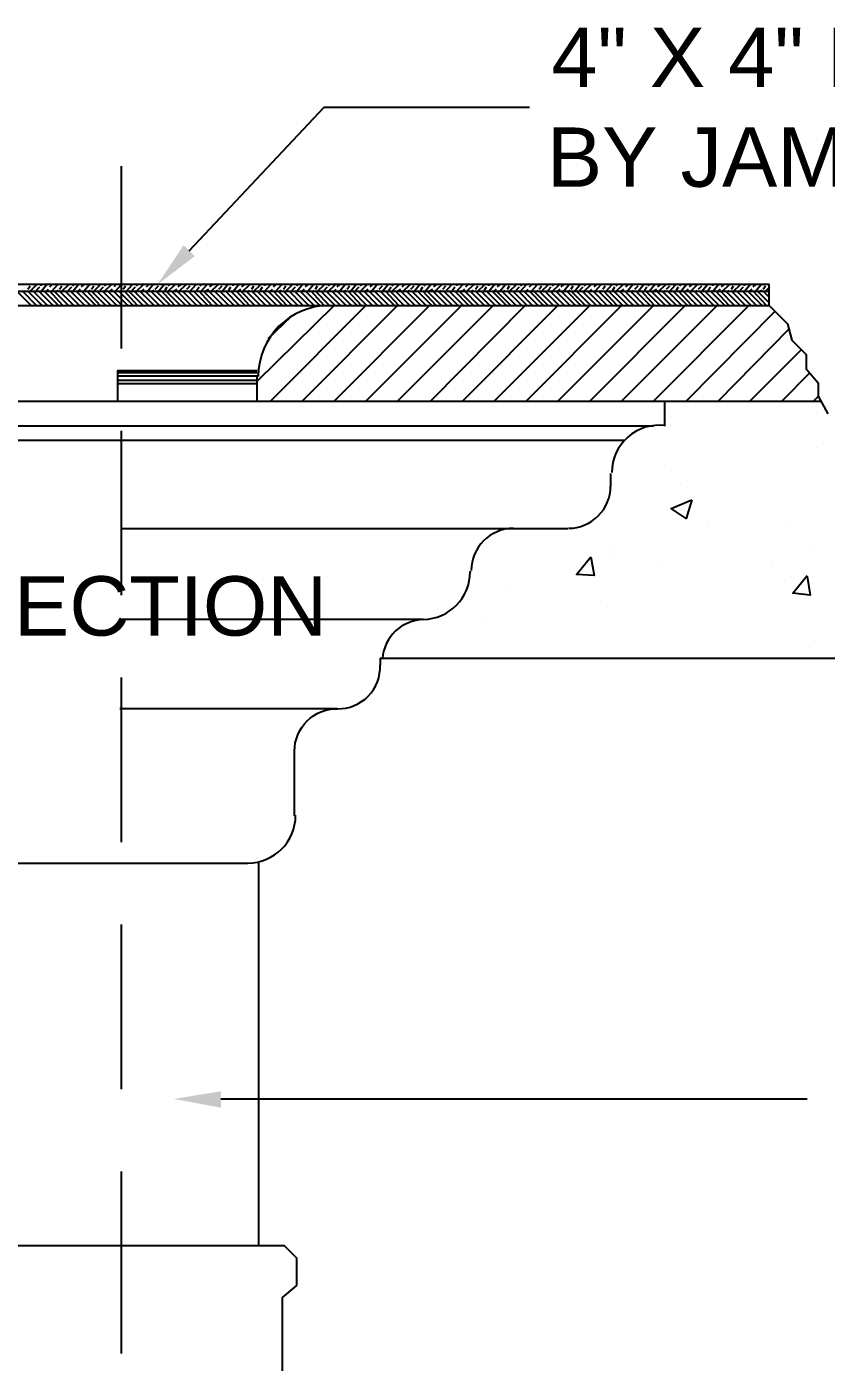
# Model space of a CAD drawing. Header units: millimetres. Extents: x 2391 to 3323, y 1596 to 2537.
# Drawn here: x 3149.22 to 3159.77, y 1768.12 to 1785.74 of the extents above; entities that cross this region are included whole.
import ezdxf

# ---------------------------------------------------------------- set-up
doc = ezdxf.new("R2010")
doc.units = ezdxf.units.MM
for name, color, linetype in [('Concrete slab piping', 201, 'Continuous'), ('OUTLINE', 7, 'Continuous'), ('PIPES', 20, 'Continuous'), ('TEXT', 130, 'Continuous')]:
    doc.layers.add(name, color=color, linetype=linetype)
doc.layers.add('HATCHES', color=7, linetype='Continuous', true_color=0xe6ac00)
doc.styles.add('PDF Swis721 BT', font='swiss.ttf')

msp = doc.modelspace()

# ---------------------------------------------------------------- linework, layer by layer
at = {"layer": 'Concrete slab piping', "lineweight": 25}
for points in [[(3150.467, 1783.898), (3150.467, 1781.495)], [(3125.564, 1782.342), (3159.01, 1782.342), (3159.01, 1782.067), (3159.256, 1781.82), (3159.314, 1781.603), (3159.502, 1781.415), (3159.502, 1781.227), (3159.662, 1781.039), (3159.662, 1780.865), (3159.792, 1780.633)], [(3148.816, 1780.8), (3159.704, 1780.8)], [(3157.634, 1780.8), (3157.634, 1780.467)], [(3157.489, 1780.467), (3148.816, 1780.467)], [(3157.098, 1780.279), (3148.816, 1780.279)], [(3150.467, 1780.409), (3150.467, 1778.237)], [(3156.924, 1779.844), (3156.924, 1779.671)], [(3150.467, 1779.12), (3155.636, 1779.12), (3156.36, 1779.12)], [(3160.994, 1777.404), (3153.885, 1777.404), (3153.885, 1777.317)], [(3150.467, 1777.151), (3150.467, 1774.979)], [(3152.754, 1775.327), (3152.754, 1776.181)], [(3148.686, 1774.704), (3152.132, 1774.704)], [(3150.467, 1773.894), (3150.467, 1771.722)], [(3150.467, 1770.636), (3150.467, 1768.232)]]:
    msp.add_lwpolyline(points, dxfattribs=at)
msp.add_lwpolyline([(3152.754, 1776.181, -0.418726), (3153.319, 1776.739), (3150.452, 1776.739)], format="xyb", dxfattribs=at)
for centre, radius, start, end in [((3157.569, 1779.852), 0.63, 83.2331, 179.721), ((3156.367, 1779.678), 0.557, 270.0005, 359.9995), ((3155.643, 1778.563), 0.557, 90.0005, 179.9995), ((3154.441, 1778.548), 0.63, 271.1366, 0.0002), ((3154.47, 1777.361), 0.557, 91.1351, 175.565), ((3153.328, 1777.296), 0.557, 269.1191, 2.2135), ((3152.139, 1775.334), 0.63, 270, 0)]:
    msp.add_arc(centre, radius, start, end, dxfattribs=at)
at = {"layer": 'HATCHES', "lineweight": 25}
for points in [[(3149.279, 1782.06), (3149.091, 1782.248)], [(3149.352, 1782.06), (3149.164, 1782.248)], [(3149.236, 1782.277), (3149.265, 1782.32)], [(3149.424, 1782.06), (3149.236, 1782.248)], [(3149.265, 1782.248), (3149.352, 1782.335)], [(3149.497, 1782.06), (3149.308, 1782.248)], [(3149.352, 1782.262), (3149.395, 1782.306)], [(3149.569, 1782.06), (3149.381, 1782.248)], [(3149.41, 1782.248), (3149.482, 1782.335)], [(3149.41, 1782.32), (3149.41, 1782.335)], [(3149.641, 1782.06), (3149.453, 1782.248)], [(3149.482, 1782.248), (3149.511, 1782.277)], [(3149.526, 1782.306), (3149.554, 1782.335)], [(3149.699, 1782.06), (3149.526, 1782.248)], [(3149.554, 1782.248), (3149.627, 1782.335)], [(3149.772, 1782.06), (3149.583, 1782.248)], [(3149.612, 1782.248), (3149.641, 1782.262)], [(3149.656, 1782.277), (3149.685, 1782.32)], [(3149.844, 1782.06), (3149.656, 1782.248)], [(3149.685, 1782.248), (3149.772, 1782.335)], [(3149.916, 1782.06), (3149.728, 1782.248)], [(3149.772, 1782.262), (3149.815, 1782.306)], [(3149.989, 1782.06), (3149.801, 1782.248)], [(3149.83, 1782.248), (3149.902, 1782.335)], [(3149.83, 1782.32), (3149.844, 1782.335)], [(3150.061, 1782.06), (3149.873, 1782.248)], [(3149.902, 1782.248), (3149.931, 1782.277)], [(3149.945, 1782.306), (3149.974, 1782.335)], [(3150.134, 1782.06), (3149.945, 1782.248)], [(3149.974, 1782.248), (3150.047, 1782.335)], [(3150.192, 1782.06), (3150.018, 1782.248)], [(3150.047, 1782.248), (3150.061, 1782.262)], [(3150.076, 1782.277), (3150.105, 1782.32)], [(3150.264, 1782.06), (3150.076, 1782.248)], [(3150.105, 1782.248), (3150.192, 1782.335)], [(3150.336, 1782.06), (3150.148, 1782.248)], [(3150.192, 1782.262), (3150.235, 1782.306)], [(3150.409, 1782.06), (3150.221, 1782.248)], [(3150.249, 1782.248), (3150.336, 1782.335)], [(3150.249, 1782.32), (3150.264, 1782.335)], [(3150.481, 1782.06), (3150.293, 1782.248)], [(3150.322, 1782.248), (3150.351, 1782.277)], [(3150.554, 1782.06), (3150.365, 1782.248)], [(3150.38, 1782.306), (3150.394, 1782.335)], [(3150.394, 1782.248), (3150.467, 1782.335)], [(3150.626, 1782.06), (3150.438, 1782.248)], [(3150.467, 1782.248), (3150.481, 1782.262)], [(3150.496, 1782.277), (3150.525, 1782.32)], [(3150.684, 1782.06), (3150.51, 1782.248)], [(3150.539, 1782.248), (3150.611, 1782.335)], [(3150.756, 1782.06), (3150.568, 1782.248)], [(3150.611, 1782.262), (3150.655, 1782.306)], [(3150.829, 1782.06), (3150.64, 1782.248)], [(3150.669, 1782.248), (3150.756, 1782.335)], [(3150.669, 1782.32), (3150.684, 1782.335)], [(3150.901, 1782.06), (3150.713, 1782.248)], [(3150.742, 1782.248), (3150.771, 1782.277)], [(3150.973, 1782.06), (3150.785, 1782.248)], [(3150.8, 1782.306), (3150.829, 1782.335)], [(3150.814, 1782.248), (3150.887, 1782.335)], [(3151.046, 1782.06), (3150.858, 1782.248)], [(3150.887, 1782.248), (3150.901, 1782.262)], [(3150.916, 1782.277), (3150.959, 1782.32)], [(3151.118, 1782.06), (3150.93, 1782.248)], [(3150.959, 1782.248), (3151.031, 1782.335)], [(3151.176, 1782.06), (3151.002, 1782.248)], [(3151.046, 1782.262), (3151.075, 1782.306)], [(3151.249, 1782.06), (3151.06, 1782.248)], [(3151.089, 1782.248), (3151.176, 1782.335)], [(3151.089, 1782.32), (3151.104, 1782.335)], [(3151.321, 1782.06), (3151.133, 1782.248)], [(3151.162, 1782.248), (3151.205, 1782.277)], [(3151.393, 1782.06), (3151.205, 1782.248)], [(3151.22, 1782.306), (3151.249, 1782.335)], [(3151.234, 1782.248), (3151.321, 1782.335)], [(3151.466, 1782.06), (3151.277, 1782.248)], [(3151.306, 1782.248), (3151.321, 1782.262)], [(3151.335, 1782.277), (3151.379, 1782.32)], [(3151.538, 1782.06), (3151.35, 1782.248)], [(3151.379, 1782.248), (3151.451, 1782.335)], [(3151.611, 1782.06), (3151.422, 1782.248)], [(3151.466, 1782.262), (3151.495, 1782.306)], [(3151.668, 1782.06), (3151.495, 1782.248)], [(3151.509, 1782.32), (3151.524, 1782.335)], [(3151.524, 1782.248), (3151.596, 1782.335)], [(3151.741, 1782.06), (3151.553, 1782.248)], [(3151.582, 1782.248), (3151.625, 1782.277)], [(3151.813, 1782.06), (3151.625, 1782.248)], [(3151.639, 1782.306), (3151.668, 1782.335)], [(3151.654, 1782.248), (3151.741, 1782.335)], [(3151.886, 1782.06), (3151.697, 1782.248)], [(3151.726, 1782.248), (3151.741, 1782.262)], [(3151.755, 1782.277), (3151.799, 1782.32)], [(3151.958, 1782.06), (3151.77, 1782.248)], [(3151.799, 1782.248), (3151.871, 1782.335)], [(3152.03, 1782.06), (3151.842, 1782.248)], [(3151.886, 1782.262), (3151.915, 1782.306)], [(3152.103, 1782.06), (3151.915, 1782.248)], [(3151.944, 1782.248), (3152.016, 1782.335)], [(3151.944, 1782.32), (3151.944, 1782.335)], [(3152.161, 1782.06), (3151.987, 1782.248)], [(3152.016, 1782.248), (3152.045, 1782.277)], [(3152.233, 1782.06), (3152.045, 1782.248)], [(3152.059, 1782.306), (3152.088, 1782.335)], [(3152.074, 1782.248), (3152.161, 1782.335)], [(3152.305, 1782.06), (3152.117, 1782.248)], [(3152.146, 1782.248), (3152.161, 1782.262)], [(3152.19, 1782.277), (3152.219, 1782.32)], [(3152.378, 1782.06), (3152.19, 1782.248)], [(3152.219, 1782.248), (3152.305, 1782.335)], [(3152.45, 1782.06), (3152.262, 1782.248)], [(3152.305, 1782.262), (3152.334, 1782.306)], [(3152.523, 1782.06), (3152.334, 1782.248)], [(3152.363, 1782.248), (3152.436, 1782.335)], [(3152.363, 1782.32), (3152.363, 1782.335)], [(3152.595, 1782.06), (3152.407, 1782.248)], [(3152.436, 1782.248), (3152.465, 1782.277)], [(3152.479, 1782.306), (3152.508, 1782.335)], [(3152.653, 1782.06), (3152.479, 1782.248)], [(3152.508, 1782.248), (3152.581, 1782.335)], [(3152.725, 1782.06), (3152.537, 1782.248)], [(3152.566, 1782.248), (3152.581, 1782.262)], [(3152.61, 1782.277), (3152.639, 1782.32)], [(3152.798, 1782.06), (3152.61, 1782.248)], [(3152.639, 1782.248), (3152.725, 1782.335)], [(3152.87, 1782.06), (3152.682, 1782.248)], [(3152.725, 1782.262), (3152.769, 1782.306)], [(3152.943, 1782.06), (3152.754, 1782.248)], [(3152.783, 1782.248), (3152.856, 1782.335)], [(3152.783, 1782.32), (3152.798, 1782.335)], [(3153.015, 1782.06), (3152.827, 1782.248)], [(3152.856, 1782.248), (3152.885, 1782.277)], [(3152.899, 1782.306), (3152.928, 1782.335)], [(3153.087, 1782.06), (3152.899, 1782.248)], [(3152.928, 1782.248), (3153, 1782.335)], [(3153.145, 1782.06), (3152.972, 1782.248)], [(3153, 1782.248), (3153.015, 1782.262)], [(3153.029, 1782.277), (3153.058, 1782.32)], [(3153.218, 1782.06), (3153.029, 1782.248)], [(3153.058, 1782.248), (3153.145, 1782.335)], [(3153.29, 1782.06), (3153.102, 1782.248)], [(3153.145, 1782.262), (3153.189, 1782.306)], [(3153.362, 1782.06), (3153.174, 1782.248)], [(3153.203, 1782.248), (3153.29, 1782.335)], [(3153.203, 1782.32), (3153.218, 1782.335)], [(3153.435, 1782.06), (3153.247, 1782.248)], [(3153.276, 1782.248), (3153.305, 1782.277)], [(3153.319, 1782.306), (3153.348, 1782.335)], [(3153.507, 1782.06), (3153.319, 1782.248)], [(3153.348, 1782.248), (3153.42, 1782.335)], [(3153.58, 1782.06), (3153.391, 1782.248)], [(3153.42, 1782.248), (3153.435, 1782.262)], [(3153.449, 1782.277), (3153.478, 1782.32)], [(3153.638, 1782.06), (3153.464, 1782.248)], [(3153.493, 1782.248), (3153.565, 1782.335)], [(3153.71, 1782.06), (3153.522, 1782.248)], [(3153.565, 1782.262), (3153.609, 1782.306)], [(3153.782, 1782.06), (3153.594, 1782.248)], [(3153.623, 1782.248), (3153.71, 1782.335)], [(3153.623, 1782.32), (3153.638, 1782.335)], [(3153.855, 1782.06), (3153.667, 1782.248)], [(3153.695, 1782.248), (3153.724, 1782.277)], [(3153.927, 1782.06), (3153.739, 1782.248)], [(3153.753, 1782.306), (3153.782, 1782.335)], [(3153.768, 1782.248), (3153.84, 1782.335)], [(3154, 1782.06), (3153.811, 1782.248)], [(3153.84, 1782.248), (3153.855, 1782.262)], [(3153.869, 1782.277), (3153.913, 1782.32)], [(3154.072, 1782.06), (3153.884, 1782.248)], [(3153.913, 1782.248), (3153.985, 1782.335)], [(3154.13, 1782.06), (3153.956, 1782.248)], [(3154, 1782.262), (3154.028, 1782.306)], [(3154.202, 1782.06), (3154.014, 1782.248)], [(3154.043, 1782.248), (3154.13, 1782.335)], [(3154.043, 1782.32), (3154.057, 1782.335)], [(3154.275, 1782.06), (3154.086, 1782.248)], [(3154.115, 1782.248), (3154.159, 1782.277)], [(3154.347, 1782.06), (3154.159, 1782.248)], [(3154.173, 1782.306), (3154.202, 1782.335)], [(3154.188, 1782.248), (3154.275, 1782.335)], [(3154.419, 1782.06), (3154.231, 1782.248)], [(3154.26, 1782.248), (3154.275, 1782.262)], [(3154.289, 1782.277), (3154.333, 1782.32)], [(3154.492, 1782.06), (3154.304, 1782.248)], [(3154.333, 1782.248), (3154.405, 1782.335)], [(3154.564, 1782.06), (3154.376, 1782.248)], [(3154.419, 1782.262), (3154.448, 1782.306)], [(3154.622, 1782.06), (3154.448, 1782.248)], [(3154.463, 1782.32), (3154.477, 1782.335)], [(3154.477, 1782.248), (3154.55, 1782.335)], [(3154.695, 1782.06), (3154.506, 1782.248)], [(3154.535, 1782.248), (3154.579, 1782.277)], [(3154.767, 1782.06), (3154.579, 1782.248)], [(3154.593, 1782.306), (3154.622, 1782.335)], [(3154.608, 1782.248), (3154.695, 1782.335)], [(3154.839, 1782.06), (3154.651, 1782.248)], [(3154.68, 1782.248), (3154.695, 1782.262)], [(3154.709, 1782.277), (3154.752, 1782.32)], [(3154.912, 1782.06), (3154.723, 1782.248)], [(3154.752, 1782.248), (3154.825, 1782.335)], [(3154.984, 1782.06), (3154.796, 1782.248)], [(3154.839, 1782.262), (3154.868, 1782.306)], [(3155.056, 1782.06), (3154.868, 1782.248)], [(3154.897, 1782.248), (3154.97, 1782.335)], [(3154.897, 1782.32), (3154.897, 1782.335)], [(3155.114, 1782.06), (3154.926, 1782.248)], [(3154.97, 1782.248), (3154.999, 1782.277)], [(3155.187, 1782.06), (3154.999, 1782.248)], [(3155.013, 1782.306), (3155.042, 1782.335)], [(3155.028, 1782.248), (3155.114, 1782.335)], [(3155.259, 1782.06), (3155.071, 1782.248)], [(3155.1, 1782.248), (3155.114, 1782.262)], [(3155.143, 1782.277), (3155.172, 1782.32)], [(3155.332, 1782.06), (3155.143, 1782.248)], [(3155.172, 1782.248), (3155.259, 1782.335)], [(3155.404, 1782.06), (3155.216, 1782.248)], [(3155.259, 1782.262), (3155.288, 1782.306)], [(3155.476, 1782.06), (3155.288, 1782.248)], [(3155.317, 1782.248), (3155.389, 1782.335)], [(3155.317, 1782.32), (3155.317, 1782.335)], [(3155.549, 1782.06), (3155.361, 1782.248)], [(3155.389, 1782.248), (3155.418, 1782.277)], [(3155.607, 1782.06), (3155.418, 1782.248)], [(3155.433, 1782.306), (3155.462, 1782.335)], [(3155.462, 1782.248), (3155.534, 1782.335)], [(3155.679, 1782.06), (3155.491, 1782.248)], [(3155.52, 1782.248), (3155.534, 1782.262)], [(3155.563, 1782.277), (3155.592, 1782.32)], [(3155.751, 1782.06), (3155.563, 1782.248)], [(3155.592, 1782.248), (3155.679, 1782.335)], [(3155.824, 1782.06), (3155.636, 1782.248)], [(3155.679, 1782.262), (3155.723, 1782.306)], [(3155.896, 1782.06), (3155.708, 1782.248)], [(3155.737, 1782.248), (3155.809, 1782.335)], [(3155.737, 1782.32), (3155.751, 1782.335)], [(3155.969, 1782.06), (3155.78, 1782.248)], [(3155.809, 1782.248), (3155.838, 1782.277)], [(3155.853, 1782.306), (3155.882, 1782.335)], [(3156.041, 1782.06), (3155.853, 1782.248)], [(3155.882, 1782.248), (3155.954, 1782.335)], [(3156.099, 1782.06), (3155.911, 1782.248)], [(3155.954, 1782.248), (3155.969, 1782.262)], [(3155.983, 1782.277), (3156.012, 1782.32)], [(3156.171, 1782.06), (3155.983, 1782.248)], [(3156.012, 1782.248), (3156.099, 1782.335)], [(3156.244, 1782.06), (3156.056, 1782.248)], [(3156.099, 1782.262), (3156.142, 1782.306)], [(3156.316, 1782.06), (3156.128, 1782.248)], [(3156.157, 1782.248), (3156.244, 1782.335)], [(3156.157, 1782.32), (3156.171, 1782.335)], [(3156.389, 1782.06), (3156.2, 1782.248)], [(3156.229, 1782.248), (3156.258, 1782.277)], [(3156.273, 1782.306), (3156.302, 1782.335)], [(3156.461, 1782.06), (3156.273, 1782.248)], [(3156.302, 1782.248), (3156.374, 1782.335)], [(3156.533, 1782.06), (3156.345, 1782.248)], [(3156.374, 1782.248), (3156.389, 1782.262)], [(3156.403, 1782.277), (3156.432, 1782.32)], [(3156.591, 1782.06), (3156.403, 1782.248)], [(3156.446, 1782.248), (3156.519, 1782.335)], [(3156.664, 1782.06), (3156.475, 1782.248)], [(3156.519, 1782.262), (3156.562, 1782.306)], [(3156.736, 1782.06), (3156.548, 1782.248)], [(3156.577, 1782.248), (3156.664, 1782.335)], [(3156.577, 1782.32), (3156.591, 1782.335)], [(3156.808, 1782.06), (3156.62, 1782.248)], [(3156.649, 1782.248), (3156.678, 1782.277)], [(3156.881, 1782.06), (3156.693, 1782.248)], [(3156.707, 1782.306), (3156.736, 1782.335)], [(3156.722, 1782.248), (3156.794, 1782.335)], [(3156.953, 1782.06), (3156.765, 1782.248)], [(3156.794, 1782.248), (3156.808, 1782.262)], [(3156.823, 1782.277), (3156.852, 1782.32)], [(3157.011, 1782.06), (3156.837, 1782.248)], [(3156.866, 1782.248), (3156.939, 1782.335)], [(3157.084, 1782.06), (3156.895, 1782.248)], [(3156.953, 1782.262), (3156.982, 1782.306)], [(3157.156, 1782.06), (3156.968, 1782.248)], [(3156.997, 1782.248), (3157.084, 1782.335)], [(3156.997, 1782.32), (3157.011, 1782.335)], [(3157.228, 1782.06), (3157.04, 1782.248)], [(3157.069, 1782.248), (3157.098, 1782.277)], [(3157.301, 1782.06), (3157.112, 1782.248)], [(3157.127, 1782.306), (3157.156, 1782.335)], [(3157.141, 1782.248), (3157.214, 1782.335)], [(3157.373, 1782.06), (3157.185, 1782.248)], [(3157.214, 1782.248), (3157.228, 1782.262)], [(3157.243, 1782.277), (3157.286, 1782.32)], [(3157.446, 1782.06), (3157.257, 1782.248)], [(3157.286, 1782.248), (3157.359, 1782.335)], [(3157.503, 1782.06), (3157.33, 1782.248)], [(3157.373, 1782.262), (3157.402, 1782.306)], [(3157.576, 1782.06), (3157.388, 1782.248)], [(3157.417, 1782.32), (3157.431, 1782.335)], [(3157.431, 1782.248), (3157.503, 1782.335)], [(3157.648, 1782.06), (3157.46, 1782.248)], [(3157.489, 1782.248), (3157.532, 1782.277)], [(3157.721, 1782.06), (3157.532, 1782.248)], [(3157.547, 1782.306), (3157.576, 1782.335)], [(3157.561, 1782.248), (3157.648, 1782.335)], [(3157.793, 1782.06), (3157.605, 1782.248)], [(3157.634, 1782.248), (3157.648, 1782.262)], [(3157.663, 1782.277), (3157.706, 1782.32)], [(3157.865, 1782.06), (3157.677, 1782.248)], [(3157.706, 1782.248), (3157.779, 1782.335)], [(3157.938, 1782.06), (3157.75, 1782.248)], [(3157.793, 1782.262), (3157.822, 1782.306)], [(3157.996, 1782.06), (3157.822, 1782.248)], [(3157.836, 1782.32), (3157.851, 1782.335)], [(3157.851, 1782.248), (3157.923, 1782.335)], [(3158.068, 1782.06), (3157.88, 1782.248)], [(3157.923, 1782.248), (3157.952, 1782.277)], [(3158.14, 1782.06), (3157.952, 1782.248)], [(3157.967, 1782.306), (3157.996, 1782.335)], [(3157.981, 1782.248), (3158.068, 1782.335)], [(3158.213, 1782.06), (3158.025, 1782.248)], [(3158.054, 1782.248), (3158.068, 1782.262)], [(3158.083, 1782.277), (3158.126, 1782.32)], [(3158.285, 1782.06), (3158.097, 1782.248)], [(3158.126, 1782.248), (3158.198, 1782.335)], [(3158.358, 1782.06), (3158.169, 1782.248)], [(3158.213, 1782.262), (3158.242, 1782.306)], [(3158.43, 1782.06), (3158.242, 1782.248)], [(3158.271, 1782.248), (3158.343, 1782.335)], [(3158.271, 1782.32), (3158.271, 1782.335)], [(3158.488, 1782.06), (3158.314, 1782.248)], [(3158.343, 1782.248), (3158.372, 1782.277)], [(3158.56, 1782.06), (3158.372, 1782.248)], [(3158.387, 1782.306), (3158.416, 1782.335)], [(3158.401, 1782.248), (3158.488, 1782.335)], [(3158.633, 1782.06), (3158.445, 1782.248)], [(3158.474, 1782.248), (3158.488, 1782.262)], [(3158.517, 1782.277), (3158.546, 1782.32)], [(3158.705, 1782.06), (3158.517, 1782.248)], [(3158.546, 1782.248), (3158.633, 1782.335)], [(3158.778, 1782.06), (3158.589, 1782.248)], [(3158.633, 1782.262), (3158.676, 1782.306)], [(3158.85, 1782.06), (3158.662, 1782.248)], [(3158.691, 1782.248), (3158.763, 1782.335)], [(3158.691, 1782.32), (3158.691, 1782.335)], [(3158.922, 1782.06), (3158.734, 1782.248)], [(3158.763, 1782.248), (3158.792, 1782.277)], [(3158.807, 1782.306), (3158.835, 1782.335)], [(3158.98, 1782.06), (3158.807, 1782.248)], [(3158.835, 1782.248), (3158.908, 1782.335)], [(3159.024, 1782.089), (3158.864, 1782.248)], [(3158.893, 1782.248), (3158.922, 1782.262)], [(3158.937, 1782.277), (3158.966, 1782.32)], [(3159.024, 1782.161), (3158.937, 1782.248)], [(3158.966, 1782.248), (3159.024, 1782.306)], [(3159.024, 1782.233), (3159.009, 1782.248)], [(3152.262, 1781.061), (3153.276, 1782.06)], [(3152.436, 1780.8), (3153.695, 1782.06)], [(3152.856, 1780.8), (3154.115, 1782.06)], [(3153.276, 1780.8), (3154.535, 1782.06)], [(3153.695, 1780.8), (3154.955, 1782.06)], [(3154.115, 1780.8), (3155.375, 1782.06)], [(3154.55, 1780.8), (3155.795, 1782.06)], [(3154.97, 1780.8), (3156.229, 1782.06)], [(3155.389, 1780.8), (3156.649, 1782.06)], [(3155.809, 1780.8), (3157.069, 1782.06)], [(3156.229, 1780.8), (3157.489, 1782.06)], [(3156.649, 1780.8), (3157.909, 1782.06)], [(3157.069, 1780.8), (3158.329, 1782.06)], [(3157.489, 1780.8), (3158.749, 1782.06)], [(3152.407, 1781.625), (3152.711, 1781.915)], [(3157.923, 1780.8), (3159.096, 1781.987)], [(3158.343, 1780.8), (3159.284, 1781.756)], [(3158.763, 1780.8), (3159.444, 1781.48)], [(3150.423, 1781.176), (3152.262, 1781.176)], [(3159.183, 1780.8), (3159.559, 1781.176)], [(3150.423, 1781.133), (3152.262, 1781.133)], [(3150.423, 1781.075), (3152.262, 1781.075)], [(3159.603, 1780.8), (3159.675, 1780.872)], [(3157.721, 1780.597), (3157.721, 1780.597)], [(3159.646, 1780.192), (3159.646, 1780.192)], [(3157.634, 1779.946), (3157.634, 1779.946)], [(3157.851, 1779.714), (3157.851, 1779.714)], [(3158.213, 1779.222), (3158.213, 1779.222)], [(3159.241, 1779.207), (3159.241, 1779.207)], [(3159.603, 1778.874), (3159.603, 1778.874)], [(3156.924, 1778.816), (3156.924, 1778.816)], [(3156.924, 1778.773), (3156.924, 1778.773)], [(3157.59, 1778.614), (3157.59, 1778.614)], [(3159.053, 1778.686), (3159.053, 1778.686)], [(3159.313, 1778.483), (3159.313, 1778.483)], [(3159.516, 1778.483), (3159.559, 1778.237), (3159.328, 1778.266), (3159.516, 1778.498)], [(3155.549, 1778.339), (3155.549, 1778.339)], [(3156.794, 1778.15), (3156.794, 1778.15)], [(3154.289, 1777.817), (3154.289, 1777.817)], [(3155.288, 1777.948), (3155.288, 1777.948)], [(3159.545, 1777.542), (3159.545, 1777.542)]]:
    msp.add_lwpolyline(points, dxfattribs=at)
for points in [[(3157.996, 1779.497), (3157.923, 1779.251), (3157.721, 1779.381)], [(3156.664, 1778.744), (3156.707, 1778.498), (3156.475, 1778.512)]]:
    msp.add_lwpolyline(points, close=True, dxfattribs=at)
at = {"layer": 'OUTLINE', "lineweight": 25}
for points in [[(3125.577, 1782.248), (3159.01, 1782.248)], [(3148.44, 1780.279), (3148.44, 1779.091), (3148.816, 1779.091), (3148.816, 1781.437), (3148.193, 1782.06), (3159.017, 1782.06)], [(3153.203, 1782.06), (3154.825, 1782.06)], [(3150.423, 1780.8), (3150.423, 1781.205), (3152.262, 1781.205)], [(3150.423, 1781.032), (3152.262, 1781.032)], [(3152.262, 1780.8), (3152.262, 1781.118)], [(3155.071, 1778.556), (3155.071, 1778.541)], [(3154.448, 1777.919), (3150.467, 1777.919)]]:
    msp.add_lwpolyline(points, dxfattribs=at)
msp.add_arc((3153.21, 1781.126), 0.934, 90.0003, 179.9997, dxfattribs=at)
at = {"layer": 'PIPES', "lineweight": 25}
for points in [[(3151.364, 1782.784), (3153.145, 1784.68), (3155.824, 1784.68), (3155.853, 1784.68)], [(3152.277, 1774.704), (3152.277, 1769.651)], [(3151.784, 1771.591), (3154.086, 1771.591), (3159.516, 1771.591)]]:
    msp.add_lwpolyline(points, dxfattribs=at)
msp.add_lwpolyline([(3152.783, 1769.13), (3152.783, 1769.492), (3152.624, 1769.651), (3148.28, 1769.651), (3148.121, 1769.492), (3148.121, 1769.13), (3148.309, 1768.971), (3148.309, 1766.509), (3148.628, 1766.191), (3152.277, 1766.191), (3152.595, 1766.509), (3152.595, 1768.971)], close=True, dxfattribs=at)
at = {"layer": 'PIPES', "transparency": 33554559}
for points in [[(3151.437, 1782.711), (3150.944, 1782.335), (3151.292, 1782.856)], [(3151.784, 1771.476), (3151.162, 1771.591), (3151.784, 1771.693)]]:
    msp.add_solid(points, dxfattribs=at)

# ---------------------------------------------------------------- texts
at = {"layer": 'TEXT', "attachment_point": 7, "style": 'PDF Swis721 BT'}
for s, insert, char_height in [('4" X 4" FLOOR DRAIN', (3156.142, 1784.934), 0.78306), ('BY JAMAN METALCRAFT', (3156.084, 1783.616), 0.78306), ('SECTION', (3148.324, 1777.694), 0.7831)]:
    msp.add_mtext(s, dxfattribs=dict(at, insert=insert, char_height=char_height))

doc.saveas('drawing.dxf')
